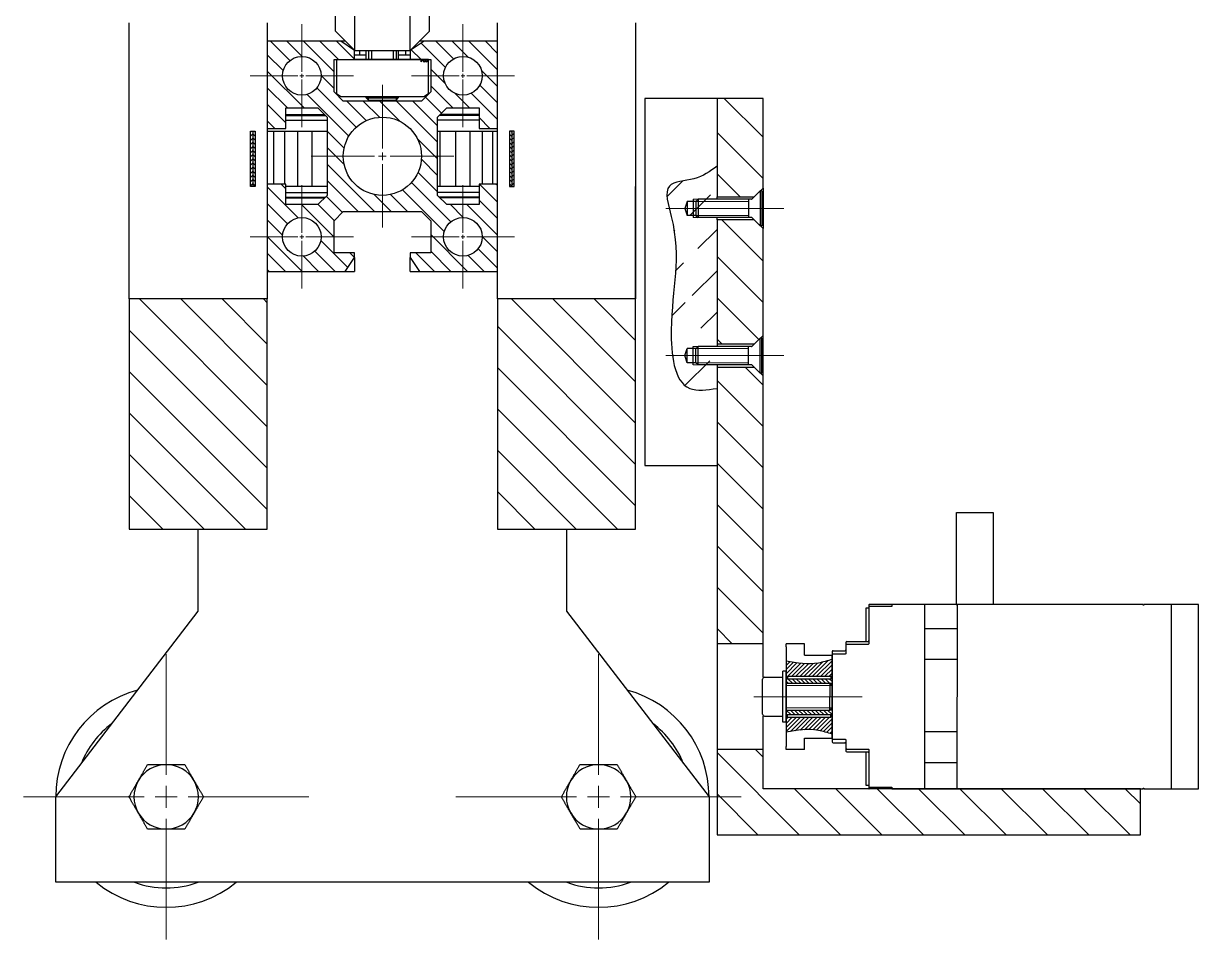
# Model space of a CAD drawing. Header units: millimetres. Extents: x 587 to 10361, y -8386 to 1488.
# Drawn here: x 8320.4 to 8448.1, y -3870.3 to -3770.8 of the extents above; entities that cross this region are included whole.
import ezdxf

# ---------------------------------------------------------------- set-up
doc = ezdxf.new("R2010")
doc.units = ezdxf.units.MM
doc.linetypes.add('ACAD_ISO10W100', pattern=[18, 12, -3, 0, -3])
doc.linetypes.add('CENTER2', pattern=[28.575, 19.05, -3.175, 3.175, -3.175])
for name, color, linetype, lineweight in [('Cienka', 30, 'Continuous', 0), ('Gruba', 7, 'Continuous', 30), ('Kreskowanie', 10, 'Continuous', 0), ('Symetria', 210, 'ACAD_ISO10W100', 0), ('Widoczne (ISO)', 7, 'Continuous', 30), ('Widoczne wąskie (ISO)', 7, 'Continuous', 30)]:
    doc.layers.add(name, color=color, linetype=linetype, lineweight=lineweight)
pattern_1 = [(135, (0, -2.716), (-2.245064, -2.245064), [])]
pattern_2 = [(45, (1, -2.716), (-0.224506403, 0.224506403), [])]
pattern_3 = [(315, (13212.88974, 3724.03964), (0.224506403, 0.224506403), [])]
pattern_4 = [(45, (13212.88974, 3724.03964), (-0.224506403, 0.224506403), [])]

# ---------------------------------------------------------------- blocks, each defined once
blk = doc.blocks.new('*U244')
at = {"layer": 'Symetria', "color": 0, "linetype": 'CENTER2', "transparency": 16777216}
blk.add_line((6.41, 0), (-6.41, 0), dxfattribs=at)
blk = doc.blocks.new('*U245')
at = {"layer": 'Symetria', "color": 0, "linetype": 'CENTER2', "transparency": 16777216}
blk.add_line((6.41, 0), (-6.41, 0), dxfattribs=at)
blk = doc.blocks.new('*U246')
at = {"layer": 'Symetria', "color": 0, "linetype": 'CENTER2', "transparency": 16777216}
blk.add_line((-5.88, 0), (5.88, 0), dxfattribs=at)
blk = doc.blocks.new('*U339')
at = {"layer": 'Symetria', "color": 0, "linetype": 'CENTER2', "transparency": 16777216}
for p, q in [((0, 2.4), (0, 15.5)), ((-15.5, 0), (-2.4, 0)), ((2.4, 0), (15.5, 0)), ((0, -15.5), (0, -2.4))]:
    blk.add_line(p, q, dxfattribs=at)
at = {"layer": 'Symetria', "color": 0, "linetype": 'Continuous', "transparency": 16777216}
for p, q in [((-1.2, 0), (1.2, 0)), ((0, -1.2), (0, 1.2))]:
    blk.add_line(p, q, dxfattribs=at)
blk = doc.blocks.new('*U340')
at = {"layer": 'Symetria', "color": 0, "linetype": 'CENTER2', "transparency": 16777216}
for p, q in [((0, 2.4), (0, 15.5)), ((-15.5, 0), (-2.4, 0)), ((2.4, 0), (15.5, 0)), ((0, -15.5), (0, -2.4))]:
    blk.add_line(p, q, dxfattribs=at)
at = {"layer": 'Symetria', "color": 0, "linetype": 'Continuous', "transparency": 16777216}
for p, q in [((-1.2, 0), (1.2, 0)), ((0, -1.2), (0, 1.2))]:
    blk.add_line(p, q, dxfattribs=at)
blk = doc.blocks.new('*U341')
at = {"layer": 'Symetria', "color": 0, "linetype": 'CENTER2', "transparency": 16777216}
for p, q in [((0, 0.42), (0, 5.6)), ((-5.6, 0), (-0.42, 0)), ((0.42, 0), (5.6, 0)), ((0, -5.6), (0, -0.42))]:
    blk.add_line(p, q, dxfattribs=at)
at = {"layer": 'Symetria', "color": 0, "linetype": 'Continuous', "transparency": 16777216}
for p, q in [((-0.21, 0), (0.21, 0)), ((0, -0.21), (0, 0.21))]:
    blk.add_line(p, q, dxfattribs=at)
blk = doc.blocks.new('*U342')
at = {"layer": 'Symetria', "color": 0, "linetype": 'CENTER2', "transparency": 16777216}
for p, q in [((0, 0.42), (0, 5.6)), ((-5.6, 0), (-0.42, 0)), ((0.42, 0), (5.6, 0)), ((0, -5.6), (0, -0.42))]:
    blk.add_line(p, q, dxfattribs=at)
at = {"layer": 'Symetria', "color": 0, "linetype": 'Continuous', "transparency": 16777216}
for p, q in [((-0.21, 0), (0.21, 0)), ((0, -0.21), (0, 0.21))]:
    blk.add_line(p, q, dxfattribs=at)
blk = doc.blocks.new('*U343')
at = {"layer": 'Symetria', "color": 0, "linetype": 'CENTER2', "transparency": 16777216}
for p, q in [((0, 0.85), (0, 7.75)), ((-7.75, 0), (-0.85, 0)), ((0.85, 0), (7.75, 0)), ((0, -7.75), (0, -0.85))]:
    blk.add_line(p, q, dxfattribs=at)
at = {"layer": 'Symetria', "color": 0, "linetype": 'Continuous', "transparency": 16777216}
for p, q in [((-0.425, 0), (0.425, 0)), ((0, -0.425), (0, 0.425))]:
    blk.add_line(p, q, dxfattribs=at)
blk = doc.blocks.new('*U344')
at = {"layer": 'Symetria', "color": 0, "linetype": 'CENTER2', "transparency": 16777216}
for p, q in [((0, 0.42), (0, 5.6)), ((-5.6, 0), (-0.42, 0)), ((0.42, 0), (5.6, 0)), ((0, -5.6), (0, -0.42))]:
    blk.add_line(p, q, dxfattribs=at)
at = {"layer": 'Symetria', "color": 0, "linetype": 'Continuous', "transparency": 16777216}
for p, q in [((-0.21, 0), (0.21, 0)), ((0, -0.21), (0, 0.21))]:
    blk.add_line(p, q, dxfattribs=at)
blk = doc.blocks.new('*U345')
at = {"layer": 'Symetria', "color": 0, "linetype": 'CENTER2', "transparency": 16777216}
for p, q in [((0, 0.42), (0, 5.6)), ((-5.6, 0), (-0.42, 0)), ((0.42, 0), (5.6, 0)), ((0, -5.6), (0, -0.42))]:
    blk.add_line(p, q, dxfattribs=at)
at = {"layer": 'Symetria', "color": 0, "linetype": 'Continuous', "transparency": 16777216}
for p, q in [((-0.21, 0), (0.21, 0)), ((0, -0.21), (0, 0.21))]:
    blk.add_line(p, q, dxfattribs=at)

msp = doc.modelspace()

# ---------------------------------------------------------------- hatches: boundary and pattern name
at = {"layer": 'Kreskowanie'}
h = msp.add_hatch(dxfattribs=at)
h.set_pattern_fill('ANSI31', color=256, scale=0.4, angle=90)
h.paths.add_polyline_path([(8366.42, -3779.961), (8369.92, -3779.961), (8369.92, -3782.186), (8371.92, -3782.186), (8371.92, -3772.711), (8363.945, -3772.711), (8362.445, -3773.711), (8362.445, -3774.711), (8364.67, -3774.711), (8364.67, -3778.211), (8363.67, -3779.211), (8355.17, -3779.211), (8354.17, -3778.211), (8354.17, -3774.711), (8356.395, -3774.711), (8356.395, -3773.711), (8354.895, -3772.711), (8346.92, -3772.711), (8346.92, -3782.186), (8348.92, -3782.186), (8348.92, -3779.961), (8352.42, -3779.961), (8352.475, -3780.016), (8353.42, -3780.961), (8353.42, -3789.461), (8352.42, -3790.461), (8348.92, -3790.461), (8348.92, -3788.236), (8346.92, -3788.236), (8346.92, -3797.711), (8355.395, -3797.711), (8356.395, -3796.211), (8356.395, -3795.711), (8354.17, -3795.711), (8354.17, -3792.211), (8355.17, -3791.211), (8363.67, -3791.211), (8364.67, -3792.211), (8364.67, -3795.711), (8362.445, -3795.711), (8362.445, -3796.211), (8363.445, -3797.711), (8371.92, -3797.711), (8371.92, -3788.236), (8369.92, -3788.236), (8369.92, -3790.461), (8366.42, -3790.461), (8365.42, -3789.461), (8365.42, -3780.961)])
h.paths.add_polyline_path([(8363.67, -3785.211, -1), (8355.17, -3785.211, -1)], flags=16)
h.paths.add_polyline_path([(8348.57, -3776.461, -1), (8352.77, -3776.461, -1)], flags=16)
h.paths.add_polyline_path([(8366.07, -3776.461, -1), (8370.27, -3776.461, -1)], flags=16)
h.paths.add_polyline_path([(8352.77, -3793.961, -1), (8348.57, -3793.961, -1)], flags=16)
h.paths.add_polyline_path([(8370.27, -3793.961, -1), (8366.07, -3793.961, -1)], flags=16)
h = msp.add_hatch(dxfattribs=at)
h.set_pattern_fill('ANSI31', color=256, angle=90)
h.set_pattern_definition(pattern_1)
h.paths.add_polyline_path([(8400.77, -3809.072), (8399.82, -3808.122), (8395.77, -3808.122), (8395.77, -3838.172), (8400.77, -3838.172)])
h.paths.add_polyline_path([(8441.77, -3853.922), (8400.77, -3853.922), (8400.77, -3849.672), (8395.77, -3849.672), (8395.77, -3858.922), (8441.77, -3858.922)])
h.paths.add_polyline_path([(8400.77, -3793.072), (8399.82, -3792.122), (8395.77, -3792.122), (8395.77, -3805.622), (8399.82, -3805.622), (8400.47, -3804.972), (8400.77, -3804.672)])
h.paths.add_polyline_path([(8400.77, -3778.922), (8395.77, -3778.922), (8395.77, -3789.622), (8399.82, -3789.622), (8400.47, -3788.972), (8400.77, -3788.672)])
h = msp.add_hatch(dxfattribs=at)
h.set_pattern_fill('ANSI31', color=256, scale=0.1)
h.set_pattern_definition(pattern_4)
h.paths.add_polyline_path([(8345.36, -3788.481), (8345.36, -3782.481), (8345.11, -3782.481), (8345.11, -3788.481)])
h = msp.add_hatch(dxfattribs=at)
h.set_pattern_fill('ANSI31', color=256, scale=0.1, angle=-90)
h.set_pattern_definition(pattern_3)
h.paths.add_polyline_path([(8345.61, -3788.481), (8345.61, -3782.481), (8345.36, -3782.481), (8345.36, -3788.481)])
h = msp.add_hatch(dxfattribs=at)
h.set_pattern_fill('ANSI31', color=256, scale=0.1, angle=-90)
h.set_pattern_definition(pattern_3)
h.paths.add_polyline_path([(8373.23, -3788.481), (8373.23, -3782.481), (8373.48, -3782.481), (8373.48, -3788.481)])
h = msp.add_hatch(dxfattribs=at)
h.set_pattern_fill('ANSI31', color=256, scale=0.1)
h.set_pattern_definition(pattern_4)
h.paths.add_polyline_path([(8373.48, -3788.481), (8373.48, -3782.481), (8373.73, -3782.481), (8373.73, -3788.481)])
h = msp.add_hatch(dxfattribs=at)
h.set_pattern_fill('ANSI31', color=256)
h.set_pattern_definition([(45, (0, -2.716), (-2.245064, 2.245064), [])])
edge = h.paths.add_edge_path()
edge.add_line((8395.77, -3792.122), (8395.77, -3791.872))
edge.add_line((8395.77, -3791.872), (8393.708, -3791.872))
edge.add_line((8393.708, -3791.872), (8393.184, -3791.872))
edge.add_line((8393.184, -3791.872), (8393.184, -3791.633))
edge.add_line((8393.184, -3791.633), (8392.535, -3791.633))
edge.add_line((8392.535, -3791.633), (8392.272, -3790.872))
edge.add_line((8392.272, -3790.872), (8390.573, -3790.872))
edge.add_spline(control_points=[(8395.77, -3810.43), (8394.686, -3810.587), (8391.163, -3811.096), (8390.265, -3800.924), (8392.24, -3795.707), (8389.624, -3787.915), (8393.526, -3787.921), (8395.015, -3786.841), (8395.77, -3786.294)], knot_values=[0, 0, 0, 0, 2.9547268, 9.6067718, 21.9312846, 25.2511177, 28.0353469, 30.89289, 30.89289, 30.89289, 30.89289], degree=3, periodic=0)
edge.add_line((8390.957, -3806.872), (8392.272, -3806.872))
edge.add_line((8392.272, -3806.872), (8392.535, -3806.111))
edge.add_line((8392.535, -3806.111), (8393.184, -3806.111))
edge.add_line((8393.184, -3806.111), (8393.184, -3805.872))
edge.add_line((8393.184, -3805.872), (8393.708, -3805.872))
edge.add_line((8393.708, -3805.872), (8395.77, -3805.872))
edge.add_line((8395.77, -3805.872), (8395.77, -3805.622))
edge.add_line((8395.77, -3805.622), (8395.77, -3792.122))
h = msp.add_hatch(dxfattribs=at)
h.set_pattern_fill('ANSI31', color=256, angle=90)
h.set_pattern_definition(pattern_1)
h.paths.add_polyline_path([(8386.92, -3800.711), (8371.92, -3800.711), (8371.92, -3825.711), (8386.92, -3825.711)])
h.paths.add_polyline_path([(8346.92, -3800.711), (8331.92, -3800.711), (8331.92, -3825.711), (8346.92, -3825.711)])
h = msp.add_hatch(dxfattribs=at)
h.set_pattern_fill('ANSI31', color=256, scale=0.1)
h.set_pattern_definition(pattern_2)
edge = h.paths.add_edge_path()
edge.add_spline(control_points=[(8408.27, -3839.854), (8407.778, -3840.015), (8406.161, -3840.544), (8404.456, -3840.269), (8403.27, -3840.078)], knot_values=[0, 0, 0, 0, 1.5375468, 5.0599613, 5.0599613, 5.0599613, 5.0599613], degree=3, periodic=0)
edge.add_line((8403.27, -3840.078), (8403.27, -3840.522))
edge.add_line((8403.27, -3840.522), (8403.27, -3841.119))
edge.add_line((8403.27, -3841.119), (8403.27, -3841.621))
edge.add_line((8403.27, -3841.621), (8403.27, -3841.975))
edge.add_line((8403.27, -3841.975), (8403.413, -3841.702))
edge.add_line((8403.413, -3841.702), (8408.127, -3841.702))
edge.add_line((8408.127, -3841.702), (8408.27, -3841.975))
edge.add_line((8408.27, -3841.975), (8408.27, -3839.854))
h = msp.add_hatch(dxfattribs=at)
h.set_pattern_fill('ANSI31', color=256, scale=0.1, angle=90)
h.set_pattern_definition([(135, (0, -2.716), (-0.224506403, -0.224506403), [])])
h.paths.add_polyline_path([(8408.27, -3841.975), (8403.27, -3841.975), (8403.27, -3842.462), (8408.021, -3842.462), (8408.27, -3842.462)])
h.paths.add_polyline_path([(8408.27, -3845.382), (8408.021, -3845.382), (8403.27, -3845.382), (8403.27, -3845.868), (8408.27, -3845.868)])
h = msp.add_hatch(dxfattribs=at)
h.set_pattern_fill('ANSI31', color=256, scale=0.1)
h.set_pattern_definition(pattern_2)
edge = h.paths.add_edge_path()
edge.add_spline(control_points=[(8408.27, -3847.989), (8407.778, -3847.829), (8406.161, -3847.3), (8404.456, -3847.574), (8403.27, -3847.766)], knot_values=[0, 0, 0, 0, 1.5375468, 5.0599613, 5.0599613, 5.0599613, 5.0599613], degree=3, periodic=0)
edge.add_line((8403.27, -3847.766), (8403.27, -3847.322))
edge.add_line((8403.27, -3847.322), (8403.27, -3846.724))
edge.add_line((8403.27, -3846.724), (8403.27, -3846.223))
edge.add_line((8403.27, -3846.223), (8403.27, -3845.868))
edge.add_line((8403.27, -3845.868), (8403.413, -3846.142))
edge.add_line((8403.413, -3846.142), (8408.127, -3846.142))
edge.add_line((8408.127, -3846.142), (8408.27, -3845.868))
edge.add_line((8408.27, -3845.868), (8408.27, -3847.989))

# ---------------------------------------------------------------- linework, layer by layer
at = {"layer": 'Cienka'}
for p, q in [((8357.92, -3773.711), (8357.92, -3774.711)), ((8360.92, -3773.711), (8360.92, -3774.711)), ((8357.92, -3778.711), (8357.92, -3779.116)), ((8360.92, -3778.711), (8360.92, -3779.11)), ((8393.184, -3789.872), (8393.708, -3789.872)), ((8399.186, -3790.111), (8393.469, -3790.111)), ((8393.708, -3791.872), (8393.184, -3791.872)), ((8393.469, -3791.633), (8399.186, -3791.633)), ((8393.708, -3805.872), (8393.184, -3805.872)), ((8393.469, -3806.111), (8399.186, -3806.111)), ((8393.184, -3807.872), (8393.708, -3807.872)), ((8399.186, -3807.633), (8393.469, -3807.633)), ((8403.27, -3842.71), (8408.27, -3842.71)), ((8408.021, -3842.462), (8408.27, -3842.462)), ((8403.27, -3845.133), (8408.27, -3845.133)), ((8408.021, -3845.382), (8408.27, -3845.382))]:
    msp.add_line(p, q, dxfattribs=at)
at = {"layer": 'Gruba'}
for p, q in [((8354.42, -3774.711), (8356.395, -3774.711)), ((8362.445, -3774.711), (8356.395, -3774.711)), ((8363.907, -3774.711), (8363.649, -3774.968)), ((8363.649, -3774.968), (8363.649, -3774.711)), ((8364.189, -3774.711), (8363.907, -3774.993)), ((8363.907, -3774.993), (8363.907, -3774.711)), ((8364.42, -3774.711), (8364.189, -3774.993)), ((8364.189, -3774.993), (8364.189, -3774.711)), ((8357.67, -3778.871), (8357.67, -3778.711)), ((8357.92, -3779.116), (8357.67, -3778.871)), ((8357.67, -3778.871), (8361.132, -3778.871)), ((8357.92, -3779.116), (8360.92, -3779.11)), ((8360.92, -3779.11), (8361.132, -3778.871)), ((8348.92, -3780.69), (8353.15, -3780.69)), ((8348.92, -3780.771), (8353.23, -3780.771)), ((8348.92, -3781.271), (8353.42, -3781.271)), ((8369.92, -3781.271), (8365.42, -3781.271)), ((8369.92, -3780.771), (8365.61, -3780.771)), ((8369.92, -3780.69), (8365.69, -3780.69)), ((8345.11, -3788.481), (8345.11, -3782.481)), ((8345.11, -3782.481), (8345.61, -3782.481)), ((8345.36, -3782.481), (8345.36, -3788.481)), ((8345.61, -3782.481), (8345.61, -3788.481)), ((8373.23, -3782.481), (8373.23, -3788.481)), ((8373.73, -3782.481), (8373.23, -3782.481)), ((8373.48, -3782.481), (8373.48, -3788.481)), ((8373.73, -3788.481), (8373.73, -3782.481)), ((8345.61, -3788.481), (8345.11, -3788.481)), ((8348.92, -3789.151), (8353.42, -3789.151)), ((8369.92, -3789.151), (8365.42, -3789.151)), ((8373.23, -3788.481), (8373.73, -3788.481)), ((8386.92, -3825.711), (8386.92, -3788.481)), ((8348.92, -3789.651), (8353.23, -3789.651)), ((8348.92, -3789.731), (8353.15, -3789.731)), ((8369.92, -3789.651), (8365.61, -3789.651)), ((8369.92, -3789.731), (8365.69, -3789.731)), ((8392.535, -3790.111), (8392.272, -3790.872)), ((8393.469, -3790.111), (8392.535, -3790.111)), ((8392.535, -3790.111), (8392.535, -3791.633)), ((8393.184, -3789.872), (8393.184, -3791.872)), ((8393.708, -3789.872), (8393.469, -3790.111)), ((8393.469, -3790.111), (8393.469, -3791.633)), ((8393.708, -3789.872), (8393.708, -3791.872)), ((8399.186, -3789.863), (8399.186, -3791.879)), ((8392.272, -3790.872), (8392.535, -3791.633)), ((8393.469, -3791.633), (8392.535, -3791.633)), ((8393.469, -3791.633), (8393.708, -3791.872)), ((8393.184, -3807.872), (8393.184, -3805.872)), ((8393.469, -3806.111), (8393.708, -3805.872)), ((8393.708, -3807.872), (8393.708, -3805.872)), ((8399.186, -3807.881), (8399.186, -3805.864)), ((8392.272, -3806.872), (8392.535, -3806.111)), ((8392.535, -3807.633), (8392.272, -3806.872)), ((8393.469, -3806.111), (8392.535, -3806.111)), ((8392.535, -3807.633), (8392.535, -3806.111)), ((8393.469, -3807.633), (8393.469, -3806.111)), ((8393.469, -3807.633), (8392.535, -3807.633)), ((8393.708, -3807.872), (8393.469, -3807.633)), ((8387.92, -3818.822), (8395.77, -3818.822)), ((8418.297, -3833.922), (8418.297, -3853.922)), ((8421.863, -3833.972), (8421.813, -3853.922)), ((8445.092, -3833.922), (8445.092, -3853.922)), ((8418.297, -3836.495), (8421.857, -3836.495)), ((8400.77, -3838.172), (8395.77, -3838.172)), ((8418.297, -3839.851), (8421.849, -3839.851)), ((8402.936, -3846.703), (8402.936, -3841.141)), ((8403.27, -3841.141), (8402.936, -3841.141)), ((8403.27, -3842.81), (8403.27, -3841.141)), ((8403.27, -3841.975), (8403.413, -3841.702)), ((8403.413, -3841.702), (8408.127, -3841.702)), ((8403.413, -3841.702), (8403.413, -3841.975)), ((8408.27, -3841.975), (8408.127, -3841.702)), ((8408.127, -3841.702), (8408.127, -3841.975)), ((8408.27, -3841.975), (8408.27, -3841.697)), ((8400.711, -3845.813), (8400.711, -3842.031)), ((8400.934, -3841.808), (8402.936, -3841.808)), ((8403.27, -3841.975), (8408.27, -3841.975)), ((8403.27, -3842.462), (8408.021, -3842.462)), ((8403.27, -3846.305), (8403.27, -3842.81)), ((8408.021, -3842.462), (8408.021, -3843.922)), ((8408.021, -3842.462), (8408.27, -3842.71)), ((8408.021, -3845.382), (8408.021, -3843.922)), ((8403.27, -3845.382), (8408.021, -3845.382)), ((8408.021, -3845.382), (8408.27, -3845.133)), ((8400.934, -3846.035), (8402.936, -3846.035)), ((8403.27, -3846.703), (8402.936, -3846.703)), ((8403.27, -3845.868), (8408.27, -3845.868)), ((8403.27, -3845.868), (8403.413, -3846.142)), ((8403.27, -3846.703), (8403.27, -3846.305)), ((8403.413, -3846.142), (8403.413, -3845.868)), ((8403.413, -3846.142), (8408.127, -3846.142)), ((8408.27, -3845.868), (8408.127, -3846.142)), ((8408.127, -3846.142), (8408.127, -3845.868)), ((8418.297, -3847.708), (8421.857, -3847.708)), ((8400.77, -3849.672), (8395.77, -3849.672)), ((8418.297, -3851.064), (8421.849, -3851.064))]:
    msp.add_line(p, q, dxfattribs=at)
for centre, start, end in [((8400.934, -3842.031), 90, 180), ((8400.934, -3845.813), 180, 270)]:
    msp.add_arc(centre, 0.222, start, end, dxfattribs=at)
for points in [[(8395.77, -3786.294), (8393.258, -3787.657), (8390.59, -3788.453), (8390.799, -3791.766), (8390.799, -3804.091), (8392.815, -3810.43), (8395.77, -3810.43)], [(8408.27, -3839.854), (8406.787, -3840.262), (8403.27, -3840.078)], [(8408.27, -3847.989), (8406.787, -3847.581), (8403.27, -3847.766)]]:
    msp.add_spline(points, degree=3, dxfattribs=at)
at = {"layer": 'Widoczne (ISO)'}
for p, q in [((8356.42, -3773.711), (8356.42, -3749.711)), ((8362.42, -3773.711), (8362.42, -3749.711)), ((8354.32, -3771.611), (8354.32, -3751.811)), ((8364.52, -3771.611), (8364.52, -3751.811)), ((8331.92, -3800.711), (8331.92, -3770.711)), ((8346.92, -3770.711), (8346.92, -3775.427)), ((8371.92, -3775.427), (8371.92, -3770.711)), ((8386.92, -3770.711), (8386.92, -3800.711)), ((8355.42, -3772.711), (8346.92, -3772.711)), ((8346.92, -3772.711), (8346.92, -3782.186)), ((8354.32, -3771.611), (8356.42, -3773.711)), ((8356.395, -3773.711), (8354.895, -3772.711)), ((8364.52, -3771.611), (8362.42, -3773.711)), ((8363.945, -3772.711), (8362.445, -3773.711)), ((8371.92, -3772.711), (8363.42, -3772.711)), ((8371.92, -3782.186), (8371.92, -3772.711)), ((8356.395, -3774.711), (8356.395, -3773.711)), ((8356.42, -3773.711), (8362.42, -3773.711)), ((8356.92, -3773.711), (8356.92, -3774.178)), ((8357.67, -3774.711), (8357.67, -3773.711)), ((8357.92, -3773.711), (8357.92, -3774.711)), ((8360.92, -3773.711), (8360.92, -3774.711)), ((8361.132, -3773.711), (8361.132, -3774.711)), ((8361.92, -3773.711), (8361.92, -3774.178)), ((8362.445, -3773.711), (8362.445, -3774.711)), ((8354.17, -3778.211), (8354.17, -3774.711)), ((8354.17, -3774.711), (8356.395, -3774.711)), ((8354.42, -3774.711), (8354.42, -3778.398)), ((8356.395, -3774.178), (8357.67, -3774.178)), ((8356.395, -3774.711), (8362.445, -3774.711)), ((8357.92, -3774.711), (8357.42, -3774.711)), ((8361.42, -3774.711), (8357.92, -3774.711)), ((8361.132, -3774.178), (8362.445, -3774.178)), ((8364.42, -3774.711), (8361.42, -3774.711)), ((8362.445, -3774.711), (8364.67, -3774.711)), ((8364.42, -3778.398), (8364.42, -3774.711)), ((8364.67, -3774.711), (8364.67, -3778.211)), ((8355.17, -3779.211), (8354.17, -3778.211)), ((8354.42, -3778.398), (8354.92, -3778.711)), ((8354.92, -3778.711), (8357.42, -3778.711)), ((8363.67, -3779.211), (8355.17, -3779.211)), ((8357.42, -3778.711), (8361.42, -3778.711)), ((8361.132, -3778.711), (8361.132, -3778.871)), ((8361.42, -3778.711), (8363.92, -3778.711)), ((8364.67, -3778.211), (8363.67, -3779.211)), ((8363.92, -3778.711), (8364.42, -3778.398)), ((8387.92, -3778.922), (8387.92, -3779.922)), ((8400.77, -3778.922), (8387.92, -3778.922)), ((8395.77, -3778.922), (8395.77, -3789.622)), ((8400.77, -3788.672), (8400.77, -3778.922)), ((8348.92, -3782.186), (8348.92, -3779.961)), ((8348.92, -3779.961), (8352.42, -3779.961)), ((8352.42, -3779.961), (8353.42, -3780.961)), ((8365.42, -3780.961), (8366.42, -3779.961)), ((8366.42, -3779.961), (8369.92, -3779.961)), ((8369.92, -3779.961), (8369.92, -3782.186)), ((8387.92, -3779.922), (8387.925, -3779.922)), ((8387.925, -3779.922), (8387.925, -3783.922)), ((8353.42, -3780.961), (8353.42, -3789.461)), ((8365.42, -3789.461), (8365.42, -3780.961)), ((8346.92, -3782.186), (8348.92, -3782.186)), ((8346.92, -3782.186), (8346.92, -3788.236)), ((8346.92, -3782.481), (8353.42, -3782.481)), ((8347.639, -3788.236), (8347.639, -3782.481)), ((8348.824, -3788.236), (8348.824, -3782.481)), ((8350.222, -3788.481), (8350.222, -3782.481)), ((8351.805, -3788.481), (8351.805, -3782.481)), ((8365.42, -3782.481), (8371.92, -3782.481)), ((8365.692, -3788.481), (8365.692, -3782.481)), ((8367.398, -3788.481), (8367.398, -3782.481)), ((8368.943, -3788.481), (8368.943, -3782.481)), ((8369.92, -3782.186), (8371.92, -3782.186)), ((8370.296, -3788.236), (8370.296, -3782.481)), ((8371.43, -3788.236), (8371.43, -3782.481)), ((8371.92, -3788.236), (8371.92, -3782.186)), ((8387.925, -3783.922), (8387.92, -3783.922)), ((8387.92, -3783.922), (8387.92, -3813.822)), ((8348.92, -3788.236), (8346.92, -3788.236)), ((8346.92, -3788.236), (8346.92, -3797.711)), ((8348.92, -3790.461), (8348.92, -3788.236)), ((8353.42, -3788.481), (8348.92, -3788.481)), ((8369.92, -3788.481), (8365.42, -3788.481)), ((8371.92, -3788.236), (8369.92, -3788.236)), ((8369.92, -3788.236), (8369.92, -3790.461)), ((8371.92, -3797.711), (8371.92, -3788.236)), ((8399.599, -3789.843), (8400.47, -3788.972)), ((8399.82, -3789.622), (8400.77, -3788.672)), ((8400.47, -3788.972), (8400.47, -3792.772)), ((8400.647, -3788.972), (8400.47, -3788.972)), ((8400.647, -3788.972), (8400.647, -3792.772)), ((8400.77, -3788.672), (8400.77, -3793.072)), ((8352.42, -3790.461), (8348.92, -3790.461)), ((8353.42, -3789.461), (8352.42, -3790.461)), ((8366.42, -3790.461), (8365.42, -3789.461)), ((8369.92, -3790.461), (8366.42, -3790.461)), ((8399.528, -3789.872), (8393.708, -3789.872)), ((8395.77, -3789.622), (8395.92, -3789.622)), ((8395.77, -3789.622), (8399.82, -3789.622)), ((8395.77, -3789.872), (8395.77, -3789.622)), ((8354.17, -3792.211), (8355.17, -3791.211)), ((8355.17, -3791.211), (8363.67, -3791.211)), ((8363.67, -3791.211), (8364.67, -3792.211)), ((8399.528, -3791.872), (8393.708, -3791.872)), ((8395.77, -3792.122), (8395.77, -3791.872)), ((8399.599, -3791.901), (8400.47, -3792.772)), ((8354.17, -3795.711), (8354.17, -3792.211)), ((8364.67, -3792.211), (8364.67, -3795.711)), ((8395.92, -3792.122), (8395.77, -3792.122)), ((8399.82, -3792.122), (8395.77, -3792.122)), ((8395.77, -3792.122), (8395.77, -3805.622)), ((8400.77, -3793.072), (8399.82, -3792.122)), ((8400.647, -3792.772), (8400.47, -3792.772)), ((8400.77, -3804.672), (8400.77, -3793.072)), ((8356.395, -3795.711), (8354.17, -3795.711)), ((8356.395, -3796.211), (8356.395, -3795.711)), ((8364.67, -3795.711), (8362.445, -3795.711)), ((8362.445, -3795.711), (8362.445, -3796.211)), ((8355.395, -3797.711), (8356.395, -3796.211)), ((8356.395, -3796.211), (8356.395, -3797.711)), ((8362.445, -3796.211), (8363.445, -3797.711)), ((8362.445, -3797.711), (8362.445, -3796.211)), ((8346.92, -3797.711), (8355.395, -3797.711)), ((8346.92, -3797.711), (8346.92, -3800.711)), ((8355.395, -3797.711), (8356.395, -3797.711)), ((8362.445, -3797.711), (8363.445, -3797.711)), ((8363.445, -3797.711), (8371.92, -3797.711)), ((8371.92, -3800.711), (8371.92, -3797.711)), ((8331.92, -3800.711), (8331.92, -3825.711)), ((8346.92, -3800.711), (8331.92, -3800.711)), ((8346.92, -3825.711), (8346.92, -3800.711)), ((8386.92, -3800.711), (8371.92, -3800.711)), ((8371.92, -3800.711), (8371.92, -3825.711)), ((8386.92, -3825.711), (8386.92, -3800.711)), ((8400.77, -3804.672), (8399.82, -3805.622)), ((8400.77, -3809.072), (8400.77, -3804.672)), ((8399.528, -3805.872), (8393.708, -3805.872)), ((8395.92, -3805.622), (8395.77, -3805.622)), ((8399.82, -3805.622), (8395.77, -3805.622)), ((8395.77, -3805.622), (8395.77, -3805.872)), ((8399.599, -3805.843), (8400.47, -3804.972)), ((8400.47, -3808.772), (8400.47, -3804.972)), ((8400.647, -3804.972), (8400.47, -3804.972)), ((8400.647, -3808.772), (8400.647, -3804.972)), ((8399.528, -3807.872), (8393.708, -3807.872)), ((8395.77, -3807.872), (8395.77, -3808.122)), ((8395.77, -3808.122), (8395.77, -3858.922)), ((8395.77, -3808.122), (8395.92, -3808.122)), ((8395.77, -3808.122), (8399.82, -3808.122)), ((8399.599, -3807.901), (8400.47, -3808.772)), ((8399.82, -3808.122), (8400.77, -3809.072)), ((8400.647, -3808.772), (8400.47, -3808.772)), ((8400.77, -3841.808), (8400.77, -3809.072)), ((8387.92, -3813.822), (8387.925, -3813.822)), ((8387.925, -3813.822), (8387.925, -3817.822)), ((8387.925, -3817.822), (8387.92, -3817.822)), ((8387.92, -3817.822), (8387.92, -3818.822)), ((8421.77, -3823.922), (8425.77, -3823.922)), ((8421.77, -3833.922), (8421.77, -3823.922)), ((8425.77, -3823.922), (8425.77, -3833.922)), ((8331.92, -3825.711), (8346.92, -3825.711)), ((8339.42, -3834.619), (8339.42, -3825.711)), ((8371.92, -3825.711), (8386.92, -3825.711)), ((8379.42, -3825.711), (8379.42, -3834.619)), ((8412.27, -3833.932), (8412.27, -3834.119)), ((8414.763, -3833.922), (8412.28, -3833.922)), ((8414.77, -3833.932), (8414.77, -3834.099)), ((8421.813, -3833.922), (8414.78, -3833.922)), ((8421.813, -3833.972), (8421.813, -3833.922)), ((8421.863, -3833.972), (8421.813, -3833.972)), ((8442.073, -3833.922), (8421.863, -3833.922)), ((8421.863, -3833.922), (8421.863, -3833.972)), ((8442.073, -3833.972), (8442.073, -3833.922)), ((8442.123, -3833.972), (8442.073, -3833.972)), ((8448.06, -3833.922), (8442.123, -3833.922)), ((8442.123, -3833.922), (8442.123, -3833.972)), ((8448.07, -3853.912), (8448.07, -3833.932)), ((8323.936, -3854.8), (8339.42, -3834.619)), ((8379.42, -3834.619), (8394.903, -3854.8)), ((8411.96, -3837.922), (8411.96, -3834.282)), ((8411.97, -3834.272), (8412.26, -3834.272)), ((8412.27, -3834.272), (8412.26, -3834.272)), ((8412.27, -3834.119), (8412.27, -3838.134)), ((8414.76, -3834.109), (8412.28, -3834.109)), ((8409.87, -3837.922), (8412.17, -3837.922)), ((8403.27, -3838.504), (8403.27, -3838.172)), ((8405.27, -3838.172), (8403.27, -3838.172)), ((8403.27, -3838.504), (8403.27, -3839.634)), ((8405.27, -3838.504), (8405.27, -3838.172)), ((8405.27, -3839.422), (8405.27, -3838.504)), ((8408.27, -3839.022), (8408.27, -3839.416)), ((8408.37, -3838.922), (8409.67, -3838.922)), ((8409.77, -3838.022), (8409.77, -3838.345)), ((8409.77, -3838.345), (8409.77, -3839.199)), ((8412.17, -3838.239), (8409.87, -3838.239)), ((8403.27, -3839.634), (8403.27, -3840.522)), ((8405.27, -3839.422), (8408.27, -3839.422)), ((8408.27, -3839.416), (8408.27, -3848.428)), ((8408.27, -3839.854), (8408.27, -3839.422)), ((8408.27, -3841.975), (8408.27, -3839.854)), ((8409.67, -3839.307), (8408.37, -3839.307)), ((8403.27, -3840.522), (8403.27, -3841.119)), ((8403.27, -3841.119), (8403.27, -3841.621)), ((8403.27, -3841.621), (8403.27, -3846.223)), ((8408.27, -3845.382), (8408.27, -3842.462)), ((8400.77, -3853.922), (8400.77, -3846.035)), ((8403.27, -3846.722), (8403.27, -3845.622)), ((8403.27, -3846.223), (8403.27, -3846.724)), ((8403.27, -3846.724), (8403.27, -3847.322)), ((8408.27, -3847.989), (8408.27, -3845.868)), ((8403.27, -3847.322), (8403.27, -3848.21)), ((8408.27, -3848.422), (8408.27, -3847.989)), ((8403.27, -3848.21), (8403.27, -3849.34)), ((8403.27, -3849.672), (8403.27, -3849.34)), ((8405.27, -3849.34), (8405.27, -3848.422)), ((8405.27, -3848.422), (8408.27, -3848.422)), ((8405.27, -3849.672), (8405.27, -3849.34)), ((8408.27, -3848.428), (8408.27, -3848.822)), ((8408.37, -3848.536), (8409.67, -3848.536)), ((8408.37, -3848.922), (8409.67, -3848.922)), ((8409.77, -3848.645), (8409.77, -3849.499)), ((8405.27, -3849.672), (8403.27, -3849.672)), ((8409.77, -3849.499), (8409.77, -3849.822)), ((8409.87, -3849.605), (8412.17, -3849.605)), ((8409.87, -3849.922), (8412.17, -3849.922)), ((8411.96, -3853.562), (8411.96, -3849.922)), ((8412.27, -3849.71), (8412.27, -3853.725)), ((8441.77, -3853.922), (8400.77, -3853.922)), ((8412.26, -3853.572), (8411.97, -3853.572)), ((8412.26, -3853.572), (8412.27, -3853.572)), ((8412.27, -3853.725), (8412.27, -3853.912)), ((8412.28, -3853.735), (8414.76, -3853.735)), ((8414.77, -3853.745), (8414.77, -3853.912)), ((8414.78, -3853.922), (8421.813, -3853.922)), ((8421.813, -3853.922), (8421.813, -3853.872)), ((8421.813, -3853.872), (8421.863, -3853.872)), ((8421.863, -3853.872), (8421.863, -3853.922)), ((8421.863, -3853.922), (8442.073, -3853.922)), ((8441.77, -3858.922), (8441.77, -3853.922)), ((8442.073, -3853.922), (8442.073, -3853.872)), ((8442.073, -3853.872), (8442.123, -3853.872)), ((8442.123, -3853.872), (8442.123, -3853.922)), ((8442.123, -3853.922), (8448.06, -3853.922)), ((8323.936, -3864.077), (8323.936, -3854.8)), ((8394.903, -3854.8), (8394.903, -3864.077)), ((8395.77, -3858.922), (8441.77, -3858.922)), ((8394.903, -3864.077), (8323.936, -3864.077))]:
    msp.add_line(p, q, dxfattribs=at)
for centre, radius in [((8350.67, -3776.461), 2.1), ((8368.17, -3776.461), 2.1), ((8359.42, -3785.211), 4.25), ((8350.67, -3793.961), 2.1), ((8368.17, -3793.961), 2.1)]:
    msp.add_circle(centre, radius, dxfattribs=at)
for centre, radius, start, end in [((8399.528, -3789.772), 0.1, 270, 315), ((8399.528, -3791.972), 0.1, 45, 90), ((8399.528, -3805.772), 0.1, 270, 315), ((8399.528, -3807.972), 0.1, 45, 90), ((8412.28, -3833.932), 0.01, 90, 180), ((8414.78, -3833.932), 0.01, 90, 180), ((8448.06, -3833.932), 0.01, 0, 90), ((8411.97, -3834.282), 0.01, 90, 180), ((8409.87, -3838.022), 0.1, 90, 180), ((8412.17, -3837.822), 0.1, 270, 0), ((8408.37, -3839.022), 0.1, 90, 180), ((8409.67, -3838.822), 0.1, 270, 0), ((8335.936, -3854.8), 12, 105.00636, 180), ((8382.903, -3854.8), 12, 0, 74.99364), ((8335.936, -3854.8), 9.9, 126.59064, 158.41572), ((8382.903, -3854.8), 9.9, 21.58428, 53.40936), ((8408.37, -3848.822), 0.1, 180, 270), ((8409.67, -3849.022), 0.1, 0, 90), ((8409.87, -3849.822), 0.1, 180, 270), ((8412.17, -3850.022), 0.1, 0, 90), ((8335.936, -3854.8), 3.5, 90.06535, 150.06535), ((8335.936, -3854.8), 3.5, 30.06535, 90.06535), ((8382.903, -3854.8), 3.5, 90.11546, 150.11546), ((8382.903, -3854.8), 3.5, 30.11546, 90.11546), ((8335.936, -3854.8), 3.5, 150.06535, 210.06535), ((8335.936, -3854.8), 3.5, 330.06535, 30.06535), ((8382.903, -3854.8), 3.5, 150.11546, 210.11546), ((8382.903, -3854.8), 3.5, 330.11546, 30.11546), ((8411.97, -3853.562), 0.01, 180, 270), ((8412.28, -3853.912), 0.01, 180, 270), ((8414.78, -3853.912), 0.01, 180, 270), ((8448.06, -3853.912), 0.01, 270, 0), ((8335.936, -3854.8), 3.5, 210.06535, 270.06535), ((8335.936, -3854.8), 3.5, 270.06535, 330.06535), ((8382.903, -3854.8), 3.5, 210.11546, 270.11546), ((8382.903, -3854.8), 3.5, 270.11546, 330.11546), ((8335.936, -3854.8), 12, 230.63272, 309.36728), ((8335.936, -3854.8), 9.9, 249.5678, 290.4322), ((8382.903, -3854.8), 12, 230.63272, 309.36728), ((8382.903, -3854.8), 9.9, 249.5678, 290.4322)]:
    msp.add_arc(centre, radius, start, end, dxfattribs=at)
for points, knots in [([(8414.77, -3834.099), (8414.77, -3834.1), (8414.769, -3834.101), (8414.768, -3834.104), (8414.768, -3834.105), (8414.766, -3834.107), (8414.765, -3834.108), (8414.762, -3834.109), (8414.761, -3834.109), (8414.76, -3834.109)], [0.001495067, 0.001495067, 0.001495067, 0.001495067, 0.001874625, 0.001874625, 0.0022505623, 0.0022505623, 0.0026221477, 0.0026221477, 0.0029901587, 0.0029901587, 0.0029901587, 0.0029901587]), ([(8414.763, -3833.922), (8414.763, -3833.922), (8414.763, -3833.922), (8414.762, -3833.923), (8414.762, -3833.923), (8414.762, -3833.923), (8414.762, -3833.923), (8414.762, -3833.924), (8414.762, -3833.925), (8414.762, -3833.926), (8414.762, -3833.927), (8414.762, -3833.927), (8414.762, -3833.927), (8414.762, -3833.928), (8414.761, -3833.93), (8414.761, -3833.933), (8414.761, -3833.934), (8414.761, -3833.935), (8414.766, -3833.935)], [0, 0, 0, 0, 0.23139847, 0.23139847, 0.23139847, 0.25, 0.25, 0.25, 0.48149695, 0.48149695, 0.48149695, 0.5, 0.5, 0.5, 0.74093514, 0.74093514, 0.74093514, 0.87763791, 0.87763791, 0.87763791, 0.87763791]), ([(8414.763, -3833.922), (8414.763, -3833.922), (8414.764, -3833.922), (8414.766, -3833.922), (8414.768, -3833.922), (8414.77, -3833.922)], [0.31373942, 0.31373942, 0.31373942, 0.31373942, 0.5, 0.5, 1, 1, 1, 1]), ([(8414.765, -3833.922), (8414.765, -3833.922), (8414.765, -3833.922), (8414.766, -3833.922), (8414.766, -3833.922), (8414.766, -3833.922), (8414.766, -3833.922), (8414.766, -3833.922), (8414.766, -3833.922), (8414.767, -3833.922), (8414.767, -3833.922), (8414.767, -3833.922), (8414.767, -3833.922), (8414.767, -3833.922), (8414.767, -3833.922), (8414.767, -3833.922), (8414.767, -3833.922), (8414.767, -3833.922)], [0, 0, 0, 0, 0.00010208648, 0.00010208648, 0.00014852074, 0.00014852074, 0.00017839105, 0.00017839105, 0.00020785246, 0.00020785246, 0.00024876546, 0.00024876546, 0.00028885001, 0.00028885001, 0.00040677385, 0.00040677385, 0.0005356001, 0.0005356001, 0.0005356001, 0.0005356001]), ([(8414.765, -3833.922), (8414.765, -3833.922), (8414.765, -3833.922), (8414.766, -3833.922), (8414.766, -3833.922), (8414.766, -3833.922), (8414.766, -3833.922), (8414.766, -3833.922), (8414.766, -3833.922), (8414.767, -3833.922), (8414.767, -3833.922), (8414.767, -3833.922), (8414.767, -3833.922), (8414.767, -3833.922), (8414.767, -3833.922), (8414.767, -3833.922), (8414.767, -3833.922), (8414.767, -3833.922)], [0, 0, 0, 0, 0.00010208584, 0.00010208584, 0.00014852441, 0.00014852441, 0.0001783939, 0.0001783939, 0.00020785286, 0.00020785286, 0.00024876585, 0.00024876585, 0.00028885041, 0.00028885041, 0.00040677563, 0.00040677563, 0.00053560012, 0.00053560012, 0.00053560012, 0.00053560012]), ([(8414.766, -3833.935), (8414.765, -3833.932), (8414.765, -3833.929), (8414.767, -3833.925), (8414.767, -3833.924), (8414.77, -3833.923)], [0.12232747, 0.12232747, 0.12232747, 0.12232747, 0.5, 0.5, 0.71286483, 0.71286483, 0.71286483, 0.71286483]), ([(8414.78, -3833.922), (8414.778, -3833.922), (8414.777, -3833.922), (8414.773, -3833.922), (8414.771, -3833.922), (8414.77, -3833.922)], [0, 0, 0, 0, 0.5, 0.5, 1, 1, 1, 1]), ([(8412.28, -3834.109), (8412.279, -3834.109), (8412.277, -3834.109), (8412.275, -3834.11), (8412.274, -3834.111), (8412.272, -3834.113), (8412.271, -3834.114), (8412.27, -3834.116), (8412.27, -3834.118), (8412.27, -3834.119)], [0, 0, 0, 0, 0.0003680083, 0.0003680083, 0.000739591, 0.000739591, 0.0011155357, 0.0011155357, 0.0014951252, 0.0014951252, 0.0014951252, 0.0014951252]), ([(8409.77, -3839.199), (8409.77, -3839.213), (8409.767, -3839.229), (8409.757, -3839.254), (8409.748, -3839.267), (8409.731, -3839.286), (8409.718, -3839.294), (8409.696, -3839.304), (8409.682, -3839.307), (8409.67, -3839.307)], [0.015395529, 0.015395529, 0.015395529, 0.015395529, 0.019495251, 0.019495251, 0.023443163, 0.023443163, 0.027204751, 0.027204751, 0.03081385, 0.03081385, 0.03081385, 0.03081385]), ([(8409.87, -3838.239), (8409.858, -3838.239), (8409.843, -3838.242), (8409.821, -3838.252), (8409.808, -3838.26), (8409.791, -3838.278), (8409.782, -3838.291), (8409.773, -3838.316), (8409.77, -3838.331), (8409.77, -3838.345)], [0, 0, 0, 0, 0.003637615, 0.003637615, 0.007378343, 0.007378343, 0.011249171, 0.011249171, 0.015234514, 0.015234514, 0.015234514, 0.015234514]), ([(8412.27, -3838.134), (8412.27, -3838.147), (8412.267, -3838.162), (8412.257, -3838.187), (8412.249, -3838.2), (8412.231, -3838.218), (8412.219, -3838.226), (8412.196, -3838.236), (8412.182, -3838.239), (8412.17, -3838.239)], [0.015204913, 0.015204913, 0.015204913, 0.015204913, 0.019173896, 0.019173896, 0.023041045, 0.023041045, 0.026783092, 0.026783092, 0.03042209, 0.03042209, 0.03042209, 0.03042209]), ([(8408.37, -3839.307), (8408.358, -3839.307), (8408.344, -3839.31), (8408.321, -3839.32), (8408.309, -3839.329), (8408.291, -3839.347), (8408.283, -3839.361), (8408.273, -3839.386), (8408.27, -3839.402), (8408.27, -3839.416)], [0, 0, 0, 0, 0.003606576, 0.003606576, 0.007365705, 0.007365705, 0.011320355, 0.011320355, 0.015450813, 0.015450813, 0.015450813, 0.015450813]), ([(8408.27, -3848.428), (8408.27, -3848.442), (8408.273, -3848.458), (8408.283, -3848.483), (8408.291, -3848.496), (8408.309, -3848.515), (8408.321, -3848.524), (8408.344, -3848.533), (8408.358, -3848.536), (8408.37, -3848.536)], [-0.015450813, -0.015450813, -0.015450813, -0.015450813, -0.011320355, -0.011320355, -0.007365705, -0.007365705, -0.003606576, -0.003606576, 0, 0, 0, 0]), ([(8409.67, -3848.536), (8409.682, -3848.536), (8409.696, -3848.539), (8409.718, -3848.549), (8409.731, -3848.558), (8409.748, -3848.576), (8409.757, -3848.59), (8409.767, -3848.615), (8409.77, -3848.631), (8409.77, -3848.645)], [-0.03081385, -0.03081385, -0.03081385, -0.03081385, -0.027204751, -0.027204751, -0.023443163, -0.023443163, -0.019495251, -0.019495251, -0.015395529, -0.015395529, -0.015395529, -0.015395529]), ([(8409.77, -3849.499), (8409.77, -3849.512), (8409.773, -3849.528), (8409.782, -3849.552), (8409.791, -3849.565), (8409.808, -3849.583), (8409.821, -3849.592), (8409.843, -3849.602), (8409.858, -3849.605), (8409.87, -3849.605)], [-0.015234514, -0.015234514, -0.015234514, -0.015234514, -0.011249171, -0.011249171, -0.007378343, -0.007378343, -0.003637615, -0.003637615, 0, 0, 0, 0]), ([(8412.17, -3849.605), (8412.182, -3849.605), (8412.196, -3849.608), (8412.219, -3849.617), (8412.231, -3849.626), (8412.249, -3849.644), (8412.257, -3849.657), (8412.267, -3849.681), (8412.27, -3849.697), (8412.27, -3849.71)], [-0.03042209, -0.03042209, -0.03042209, -0.03042209, -0.026783092, -0.026783092, -0.023041045, -0.023041045, -0.019173896, -0.019173896, -0.015204913, -0.015204913, -0.015204913, -0.015204913]), ([(8412.27, -3853.725), (8412.27, -3853.726), (8412.27, -3853.727), (8412.271, -3853.73), (8412.272, -3853.731), (8412.274, -3853.733), (8412.275, -3853.734), (8412.277, -3853.734), (8412.279, -3853.735), (8412.28, -3853.735)], [-0.0014951252, -0.0014951252, -0.0014951252, -0.0014951252, -0.0011155357, -0.0011155357, -0.000739591, -0.000739591, -0.0003680083, -0.0003680083, 0, 0, 0, 0]), ([(8414.76, -3853.735), (8414.761, -3853.735), (8414.762, -3853.735), (8414.765, -3853.736), (8414.766, -3853.737), (8414.768, -3853.739), (8414.768, -3853.74), (8414.769, -3853.742), (8414.77, -3853.744), (8414.77, -3853.745)], [-0.0029901587, -0.0029901587, -0.0029901587, -0.0029901587, -0.0026221477, -0.0026221477, -0.0022505623, -0.0022505623, -0.001874625, -0.001874625, -0.001495067, -0.001495067, -0.001495067, -0.001495067]), ([(8414.761, -3853.902), (8414.761, -3853.905), (8414.761, -3853.908), (8414.761, -3853.911), (8414.761, -3853.913), (8414.762, -3853.915), (8414.762, -3853.917), (8414.762, -3853.917), (8414.762, -3853.917), (8414.762, -3853.917), (8414.762, -3853.919), (8414.762, -3853.92), (8414.762, -3853.921), (8414.762, -3853.921), (8414.762, -3853.921), (8414.762, -3853.921), (8414.763, -3853.921), (8414.763, -3853.922), (8414.763, -3853.922)], [0, 0, 0, 0, 0.25, 0.25, 0.25, 0.5, 0.5, 0.5, 0.5185031, 0.5185031, 0.5185031, 0.75, 0.75, 0.75, 0.7686015, 0.7686015, 0.7686015, 1, 1, 1, 1]), ([(8414.767, -3853.905), (8414.765, -3853.91), (8414.765, -3853.914), (8414.767, -3853.92), (8414.769, -3853.922), (8414.77, -3853.922)], [0, 0, 0, 0, 0.5, 0.5, 1, 1, 1, 1]), ([(8414.767, -3853.922), (8414.767, -3853.922), (8414.767, -3853.922), (8414.767, -3853.922), (8414.767, -3853.922), (8414.767, -3853.922), (8414.767, -3853.922), (8414.766, -3853.922), (8414.766, -3853.922), (8414.766, -3853.922), (8414.766, -3853.922), (8414.766, -3853.922), (8414.766, -3853.922), (8414.765, -3853.922), (8414.765, -3853.922), (8414.765, -3853.922)], [0.00795247133, 0.00795247133, 0.00795247133, 0.00795247133, 0.00810197795, 0.00810197795, 0.0082340587, 0.0082340587, 0.00827394583, 0.00827394583, 0.00829494146, 0.00829494146, 0.00833867309, 0.00833867309, 0.00841171928, 0.00841171928, 0.00848817019, 0.00848817019, 0.00848817019, 0.00848817019]), ([(8414.767, -3853.922), (8414.767, -3853.922), (8414.767, -3853.922), (8414.767, -3853.922), (8414.767, -3853.922), (8414.767, -3853.922), (8414.767, -3853.922), (8414.767, -3853.922), (8414.766, -3853.922), (8414.766, -3853.922), (8414.766, -3853.922), (8414.766, -3853.922), (8414.766, -3853.922), (8414.765, -3853.922), (8414.765, -3853.922), (8414.765, -3853.922)], [0.01772712657, 0.01772712657, 0.01772712657, 0.01772712657, 0.01794294295, 0.01794294295, 0.01799350254, 0.01799350254, 0.01803476491, 0.01803476491, 0.01805484195, 0.01805484195, 0.01807620851, 0.01807620851, 0.01816401733, 0.01816401733, 0.018262653, 0.018262653, 0.018262653, 0.018262653])]:
    msp.add_open_spline(points, degree=3, knots=knots, dxfattribs=at)
for points in [[(8414.766, -3833.935), (8414.762, -3833.938), (8414.762, -3833.94), (8414.765, -3833.939)], [(8414.765, -3833.94), (8414.765, -3833.94), (8414.766, -3833.939), (8414.767, -3833.939)], [(8414.766, -3833.939), (8414.766, -3833.938), (8414.766, -3833.936), (8414.766, -3833.935)], [(8414.767, -3833.939), (8414.766, -3833.938), (8414.766, -3833.936), (8414.766, -3833.935)], [(8414.768, -3833.923), (8414.768, -3833.923), (8414.768, -3833.923), (8414.768, -3833.922)], [(8414.769, -3833.922), (8414.769, -3833.922), (8414.77, -3833.922), (8414.77, -3833.922)], [(8414.77, -3833.923), (8414.771, -3833.922), (8414.77, -3833.922), (8414.77, -3833.922)], [(8414.77, -3833.932), (8414.77, -3833.932), (8414.77, -3833.932), (8414.77, -3833.932)], [(8414.763, -3853.922), (8414.763, -3853.922), (8414.764, -3853.922), (8414.765, -3853.922)], [(8414.767, -3853.905), (8414.766, -3853.904), (8414.765, -3853.904), (8414.765, -3853.903)], [(8414.765, -3853.922), (8414.766, -3853.922), (8414.768, -3853.922), (8414.77, -3853.922)], [(8414.77, -3853.912), (8414.77, -3853.912), (8414.77, -3853.912), (8414.77, -3853.912)]]:
    msp.add_open_spline(points, degree=3, dxfattribs=at)
for points in [[(8332.903, -3853.053), (8333.371, -3852.24), (8333.912, -3851.302)], [(8333.912, -3851.302), (8334.995, -3851.301), (8335.932, -3851.3)], [(8335.932, -3851.3), (8336.87, -3851.299), (8337.953, -3851.297)], [(8337.953, -3851.297), (8338.496, -3852.234), (8338.966, -3853.046)], [(8379.868, -3853.056), (8380.336, -3852.243), (8380.875, -3851.304)], [(8380.875, -3851.304), (8381.958, -3851.301), (8382.896, -3851.3)], [(8382.896, -3851.3), (8383.834, -3851.298), (8384.917, -3851.296)], [(8384.917, -3851.296), (8385.46, -3852.232), (8385.931, -3853.043)], [(8331.895, -3854.804), (8332.435, -3853.866), (8332.903, -3853.053)], [(8338.966, -3853.046), (8339.435, -3853.858), (8339.978, -3854.795)], [(8378.862, -3854.808), (8379.401, -3853.869), (8379.868, -3853.056)], [(8385.931, -3853.043), (8386.401, -3853.855), (8386.944, -3854.791)], [(8332.907, -3856.553), (8332.438, -3855.741), (8331.895, -3854.804)], [(8339.978, -3854.795), (8339.438, -3855.733), (8338.97, -3856.546)], [(8379.875, -3856.556), (8379.405, -3855.744), (8378.862, -3854.808)], [(8386.944, -3854.791), (8386.405, -3855.73), (8385.938, -3856.543)], [(8333.92, -3858.302), (8333.377, -3857.365), (8332.907, -3856.553)], [(8338.97, -3856.546), (8338.502, -3857.359), (8337.961, -3858.297)], [(8380.889, -3858.304), (8380.346, -3857.367), (8379.875, -3856.556)], [(8385.938, -3856.543), (8385.47, -3857.357), (8384.931, -3858.295)], [(8335.94, -3858.3), (8335.003, -3858.301), (8333.92, -3858.302)], [(8337.961, -3858.297), (8336.878, -3858.299), (8335.94, -3858.3)], [(8382.91, -3858.3), (8381.972, -3858.301), (8380.889, -3858.304)], [(8384.931, -3858.295), (8383.848, -3858.298), (8382.91, -3858.3)]]:
    msp.add_rational_spline(points, [1, 1.0379548493, 1], degree=2, dxfattribs=at)
at = {"layer": 'Widoczne wąskie (ISO)'}
for p, q in [((8358.221, -3773.711), (8358.221, -3774.711)), ((8360.619, -3774.711), (8360.619, -3773.711))]:
    msp.add_line(p, q, dxfattribs=at)

# ---------------------------------------------------------------- block references
at = {"layer": 'Symetria', "linetype": 'CENTER2'}
for name, p in [('*U344', (8350.67, -3776.461)), ('*U345', (8368.17, -3776.461)), ('*U343', (8359.42, -3785.211)), ('*U341', (8350.67, -3793.961)), ('*U342', (8368.17, -3793.961)), ('*U244', (8396.618, -3790.872)), ('*U245', (8396.618, -3806.872)), ('*U339', (8335.936, -3854.8)), ('*U340', (8382.903, -3854.8)), ('*U246', (8405.646, -3843.922))]:
    msp.add_blockref(name, p, dxfattribs=at)

doc.saveas('drawing.dxf')
